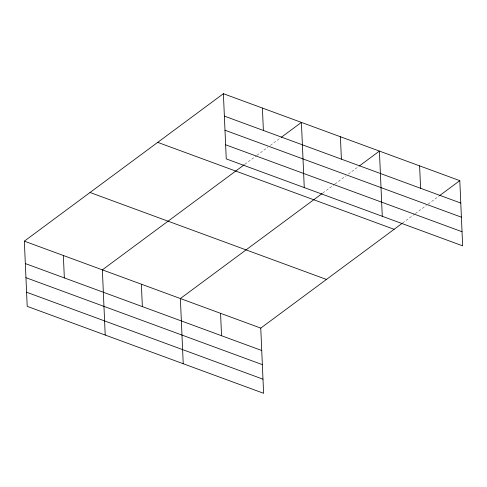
<?xml version="1.0" encoding="UTF-8"?>
<svg xmlns="http://www.w3.org/2000/svg" width="487" height="487" viewBox="0 0 487 487"><rect width="100%" height="100%" fill="white"/><g stroke="black" fill="none" stroke-linecap="round" stroke-linejoin="round"><path stroke-width="0.37" stroke-dasharray="2.44 1.83" d="M244.845 164.296L256.406 155.737M257.014 155.286L267.96 147.177M270.395 145.376L280.731 137.718M322.863 192.992L334.417 184.433M335.026 183.983L345.977 175.868M348.406 174.066L358.749 166.408M402.633 223.003L414.796 213.994M415.405 213.543L426.35 205.435M428.176 204.083L439.128 195.969"/><path stroke-width="0.73" d="M402.025 223.454L260.758 328.104L263.607 393.295L27.199 306.347L24.35 241.156L223.393 93.705L459.801 180.653L462.65 245.844L226.242 158.896L223.393 93.705M244.243 164.746L102.367 269.847L105.21 335.038M281.34 137.267L301.41 122.395L304.259 187.592M322.254 193.442L180.379 298.543L183.228 363.734M359.357 165.957L379.422 151.092L382.271 216.283M439.731 195.518L459.801 180.653M224.373 116.113L460.781 203.061M224.988 130.23L461.396 217.184M225.627 144.779L462.035 231.727M157.709 142.362L394.117 229.31M90.034 192.493L326.442 279.447M24.35 241.156L260.758 328.104M25.33 263.564L261.738 350.512M25.945 277.681L262.353 364.635M26.578 292.23L262.986 379.178M419.611 165.872L420.591 188.28M340.419 136.744L341.393 159.152M262.402 108.047L263.382 130.461M220.568 313.324L221.548 335.732M141.37 284.195L142.35 306.603M63.359 255.498L64.339 277.913"/></g></svg>
